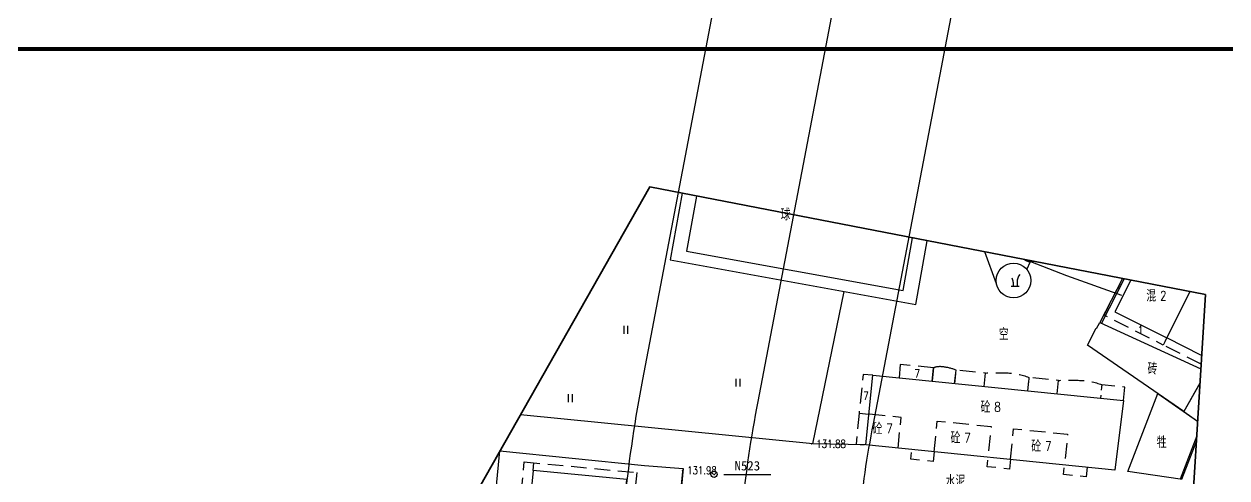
# Model space of a CAD drawing. Extents: x 529262 to 576451, y 2694391 to 2717535.
# Drawn here: x 565129.2 to 565282.9, y 2710793.7 to 2710851.7 of the extents above; entities that cross this region are included whole.
import ezdxf
from ezdxf.enums import TextEntityAlignment as Align
from ezdxf.xclip import XClip

# ---------------------------------------------------------------- set-up
doc = ezdxf.new("R2010")
doc.units = 0
doc.header["$XCLIPFRAME"] = 0
doc.linetypes.add('ACAD_ISO12W100', pattern=[22, 12, -3, 0.5, -3, 0.5, -3])
doc.linetypes.add('X5', pattern=[3, 2, -1])
for name, color, linetype in [('DLDW', 8, 'Continuous'), ('DLSS', 4, 'Continuous'), ('DMTZ', 8, 'Continuous'), ('GCD', 8, 'Continuous'), ('JMD', 8, 'Continuous'), ('KZD', 8, 'Continuous'), ('PP-COM', 7, 'Continuous'), ('RD-中线', 40, 'Continuous'), ('RD-红线', 7, 'Continuous'), ('ZBTZ', 8, 'Continuous'), ('ZJ', 7, 'Continuous')]:
    doc.layers.add(name, color=color, linetype=linetype)
doc.layers.add('控制界线1', color=30, linetype='ACAD_ISO12W100', lineweight=35)
doc.styles.add('HZ', font='rs.shx', dxfattribs={"width": 0.8, "bigfont": 'hztxt.shx'})
doc.styles.add('等线体', font='simhei.ttf')
doc.linetypes.add('10422', pattern='A,0.75,[150,AAA.SHX,S=0.5,R=0,X=0,Y=0.5],1.5,[177,AAA.SHX,S=1,R=0,X=0,Y=0.4],0.75', length=3)
doc.linetypes.add('1161', pattern='A,0,[149,AAA.SHX,S=0.15,R=0,X=0,Y=0],-1.6', length=1.6)

# ---------------------------------------------------------------- blocks, each defined once
blk = doc.blocks.new('A$C19FD0107')
at = {"layer": 'RD-中线', "color": 8, "linetype": 'Continuous', "flags": 128}
blk.add_lwpolyline([(-5743.31, 16579.32), (-5775.07, 16412.85, 0.023315), (-5777.1, 16399.01), (-5786, 16309.46)], format="xyb", dxfattribs=at)
at = {"layer": 'RD-红线', "color": 8, "linetype": 'Continuous', "flags": 128}
for points in [[(-5733.14, 16552.58), (-5734.14, 16547.36), (-5760.34, 16410.01, 0.023366), (-5762.18, 16397.53), (-5767.94, 16339.49)], [(-5764.04, 16550.72), (-5765.04, 16545.48), (-5789.8, 16415.69, 0.023272), (-5792.03, 16400.5), (-5797.12, 16349.26)]]:
    blk.add_lwpolyline(points, format="xyb", dxfattribs=at)
blk = doc.blocks.new('GC200')
at = {"linetype": 'Continuous', "const_width": 0.2, "flags": 128}
blk.add_lwpolyline([(-0.1, 0, 1), (0.1, 0, 1)], format="xyb", close=True, dxfattribs=at)
blk = doc.blocks.new('gc210')
at = {"color": 8}
for p, q in [((-1, 0), (1, 0)), ((-0.5, 1), (-0.5, 0)), ((0.5, 1), (0.5, 0))]:
    blk.add_line(p, q, dxfattribs=at)
for centre, radius, start, end in [((-2.94, 0.81), 2.45, 4.3743, 29.0242), ((3.4, 1.11), 2.91, 139.3312, 182.0887)]:
    blk.add_arc(centre, radius, start, end, dxfattribs=at)
blk = doc.blocks.new('gc121')
at = {"color": 8}
for p, q in [((-0.5, -1), (-0.5, 1)), ((0.5, -1), (0.5, 1))]:
    blk.add_line(p, q, dxfattribs=at)
blk = doc.blocks.new('gc117')
at = {"color": 8}
blk.add_circle((0, 0), 0.8, dxfattribs=at)
blk.add_point((0, 0), dxfattribs=at)

msp = doc.modelspace()

# ---------------------------------------------------------------- linework, layer by layer
at = {"const_width": 0.5}
msp.add_lwpolyline([(565062.29, 2710848.526), (565062.311, 2710129.036), (565387.805, 2710129.522), (565387.797, 2710202.437), (565633.664, 2710202.354), (565633.677, 2710848.495), (565062.29, 2710848.526)], dxfattribs=at)
at = {"layer": 'DLDW', "color": 252, "linetype": '1161', "flags": 128}
msp.add_lwpolyline([(565215.103, 2710829.725), (565213.825, 2710822.668), (565241.48, 2710817.65), (565242.702, 2710824.378)], dxfattribs=at)
at = {"layer": 'DLDW', "color": 252, "linetype": 'Continuous', "flags": 128}
for points in [[(565279.399, 2710805.509), (565279.277, 2710805.569), (565277.346, 2710802.196), (565279.118, 2710800.971)], [(565279.002, 2710799.083), (565276.876, 2710793.556), (565270.199, 2710794.539), (565274.023, 2710804.481), (565279.118, 2710800.97)]]:
    msp.add_lwpolyline(points, dxfattribs=at)
at = {"layer": 'DLSS', "linetype": 'Continuous', "elevation": 131.927, "flags": 128}
msp.add_lwpolyline([(565229.954, 2710798.073), (565192.613, 2710801.759)], dxfattribs=at)
at = {"layer": 'DLSS', "linetype": 'Continuous', "const_width": 0.1, "flags": 128}
msp.add_lwpolyline([(565204.939, 2710712.301), (565207.22, 2710732.292), (565209.733, 2710758.883), (565213.307, 2710794.669)], dxfattribs=at)
at = {"layer": 'DMTZ', "linetype": '10422', "flags": 128}
msp.add_lwpolyline([(565278.961, 2710798.42), (565277.062, 2710793.484), (565276.876, 2710793.556)], dxfattribs=at)
at = {"layer": 'JMD', "linetype": 'Continuous'}
msp.add_line((565268.931, 2710818.015), (565269.109, 2710817.923), dxfattribs=at)
at = {"layer": 'JMD', "linetype": 'Continuous', "flags": 128}
for points in [[(565269.531, 2710819.181), (565266.644, 2710813.569)], [(565269.736, 2710819.141), (565266.826, 2710813.485)], [(565270.578, 2710818.978), (565268.534, 2710814.943), (565275.176, 2710811.592), (565278.172, 2710817.507)], [(565279.635, 2710809.342), (565275.176, 2710811.592), (565278.172, 2710817.507)], [(565279.417, 2710805.815), (565277.346, 2710802.196), (565265.048, 2710810.653), (565266.137, 2710812.822), (565266.213, 2710812.781), (565266.644, 2710813.569), (565279.53, 2710807.636)]]:
    msp.add_lwpolyline(points, dxfattribs=at)
at = {"layer": 'JMD', "linetype": 'X5', "flags": 128}
for points in [[(565275.176, 2710811.592), (565274.713, 2710810.675), (565267.166, 2710814.492), (565269.535, 2710819.18)], [(565237.631, 2710806.847), (565236.385, 2710806.936), (565235.862, 2710801.977), (565237.129, 2710801.85)], [(565251.857, 2710805.402), (565252.03, 2710807.102), (565248.249, 2710807.486), (565248.076, 2710805.786)], [(565261.169, 2710804.456), (565261.342, 2710806.156), (565257.561, 2710806.54), (565257.389, 2710804.84)], [(565269.657, 2710803.593), (565269.83, 2710805.293), (565266.873, 2710805.594), (565266.701, 2710803.894)], [(565235.862, 2710801.977), (565235.489, 2710798.011), (565236.735, 2710797.922)], [(565240.844, 2710797.507), (565241.241, 2710801.435), (565237.129, 2710801.85)], [(565264.988, 2710795.07), (565264.863, 2710793.829), (565261.987, 2710794.119), (565262.112, 2710795.36)]]:
    msp.add_lwpolyline(points, dxfattribs=at)
for points, elevation in [([(565279.567, 2710808.234), (565274.713, 2710810.675), (565275.176, 2710811.592)], 20.962), ([(565245.466, 2710797.041), (565245.862, 2710800.968), (565252.735, 2710800.274), (565252.339, 2710796.347)], -22.36), ([(565255.217, 2710796.077), (565255.611, 2710799.984), (565262.508, 2710799.288), (565262.112, 2710795.36)], -22.364), ([(565245.466, 2710797.041), (565245.341, 2710795.8), (565242.465, 2710796.09), (565242.59, 2710797.331)], -22.36), ([(565255.217, 2710796.077), (565255.091, 2710794.836), (565252.215, 2710795.126), (565252.339, 2710796.347)], -22.364)]:
    msp.add_lwpolyline(points, dxfattribs=dict(at, elevation=elevation))
at = {"layer": 'JMD', "linetype": 'X5'}
for points in [[(565245.211, 2710806.074), (565245.384, 2710807.777), (565241.099, 2710808.212), (565241.003, 2710806.504)], [(565192.745, 2710779.661), (565191.556, 2710779.775), (565193.089, 2710795.752), (565207.461, 2710794.373), (565205.884, 2710778.371), (565204.723, 2710778.485)]]:
    msp.add_lwpolyline(points, dxfattribs=at)
msp.add_lwpolyline([(565248.076, 2710805.786), (565248.249, 2710807.486, 0.0684938), (565246.579, 2710807.886, 0.1305914), (565245.384, 2710807.777), (565245.211, 2710806.077)], format="xyb", dxfattribs=at)
at = {"layer": 'JMD', "linetype": 'Continuous', "flags": 128}
for points in [[(565269.657, 2710803.593), (565268.56, 2710794.709), (565236.735, 2710797.922), (565237.631, 2710806.847)], [(565204.723, 2710778.485), (565206.202, 2710793.516), (565194.219, 2710794.666), (565192.745, 2710779.661)]]:
    msp.add_lwpolyline(points, close=True, dxfattribs=at)
at = {"layer": 'JMD', "linetype": 'X5', "flags": 128}
for points in [[(565251.857, 2710805.402), (565252.03, 2710807.102, -0.0306813), (565254.731, 2710807.112, -0.0981205), (565257.561, 2710806.54), (565257.389, 2710804.84)], [(565261.169, 2710804.456), (565261.342, 2710806.156, -0.0306813), (565264.043, 2710806.166, -0.0981205), (565266.873, 2710805.594), (565266.701, 2710803.894)]]:
    msp.add_lwpolyline(points, format="xyb", dxfattribs=at)
at = {"layer": 'JMD', "linetype": 'Continuous'}
msp.add_lwpolyline([(565279.277, 2710805.569), (565279.399, 2710805.509)], dxfattribs=at)
at = {"layer": 'JMD', "linetype": 'X5', "elevation": 132.281}
msp.add_lwpolyline([(565194.219, 2710794.666), (565194.312, 2710795.635)], dxfattribs=at)
at = {"layer": 'KZD', "linetype": 'Continuous'}
msp.add_line((565218.587, 2710794.146), (565224.587, 2710794.146), dxfattribs=at)
at = {"layer": 'ZBTZ', "linetype": '1161', "flags": 128}
for points, elevation in [([(565213.246, 2710830.084), (565211.725, 2710821.557), (565243.112, 2710815.863), (565244.57, 2710824.016)], 132.578), ([(565253.41, 2710818.517), (565251.912, 2710822.594)], 132.13), ([(565257.319, 2710820.346), (565257.779, 2710821.342), (565262.375, 2710819.571), (565269.377, 2710817.057)], 132.164)]:
    msp.add_lwpolyline(points, dxfattribs=dict(at, elevation=elevation))
for points in [[(565229.954, 2710798.073), (565233.941, 2710817.527)], [(565190.59, 2710769.714), (565187.346, 2710769.983), (565189.952, 2710797.174), (565208.449, 2710795.304), (565213.376, 2710794.883), (565210.831, 2710767.805), (565204.9, 2710768.357)], [(565236.735, 2710797.922), (565229.954, 2710798.073)]]:
    msp.add_lwpolyline(points, dxfattribs=at)
at = {"layer": 'ZBTZ', "linetype": 'Continuous'}
msp.add_circle((565255.599, 2710818.93, 132.164), 2.228, dxfattribs=at)
msp.add_arc((565257.796, 2710823.002, 132.195), 1.66, 235.29793, 282.77497, dxfattribs=at)
at = {"layer": '控制界线1', "color": 252, "linetype": 'Continuous', "flags": 128}
msp.add_lwpolyline([(565188.368, 2710139.189), (565315.579, 2710129.586), (565330.583, 2710250.72), (565247.22, 2710284.672), (565280.117, 2710817.13), (565209.112, 2710830.885), (565187.376, 2710792.516), (565139.509, 2710295.527), (565131.76, 2710174.472)], close=True, dxfattribs=at)
msp.add_lwpolyline([(565188.368, 2710139.189), (565315.579, 2710129.586), (565330.583, 2710250.72), (565247.22, 2710284.672), (565280.117, 2710817.13), (565209.112, 2710830.885), (565187.376, 2710792.516), (565139.509, 2710295.527), (565131.76, 2710174.472)], close=True, dxfattribs=at)
msp.add_lwpolyline([(565188.368, 2710139.189), (565315.579, 2710129.586), (565330.583, 2710250.72), (565247.22, 2710284.672), (565280.117, 2710817.13), (565209.112, 2710830.885), (565187.376, 2710792.516), (565139.509, 2710295.527), (565131.76, 2710174.472)], close=True, dxfattribs=at)

# ---------------------------------------------------------------- block references
at = {"layer": 'GCD', "linetype": 'Continuous'}
ref = msp.add_blockref('GC200', (565229.804, 2710798.052, 131.88), dxfattribs=dict(at, xscale=0.5, yscale=0.5, zscale=0.5))
ref.add_attrib('height', '131.88', dxfattribs={"linetype": 'Continuous', "height": 1, "style": 'HZ', "width": 0.8}).set_placement((565230.404, 2710798.052, 131.88), align=Align.MIDDLE_LEFT)
ref = msp.add_blockref('GC200', (565213.303, 2710794.672, 131.976), dxfattribs=dict(at, xscale=0.5, yscale=0.5, zscale=0.5))
ref.add_attrib('height', '131.98', dxfattribs={"linetype": 'Continuous', "height": 1, "style": 'HZ', "width": 0.8}).set_placement((565213.903, 2710794.672, 131.976), align=Align.MIDDLE_LEFT)
at = {"layer": 'KZD', "linetype": 'Continuous', "xscale": 0.5, "yscale": 0.5, "zscale": 0.5}
msp.add_blockref('gc117', (565217.337, 2710794.146, 132.011), dxfattribs=at)
at = {"layer": 'PP-COM'}
ref = msp.add_blockref('A$C19FD0107', (570997.993, 2694390.603), dxfattribs=at)
XClip(ref).set_block_clipping_path([(-9366.4383134884, 14428.6043910822), (-3328.4480743363, 17452.7484863754)])
at = {"layer": 'ZBTZ', "linetype": 'Continuous', "xscale": 0.5, "yscale": 0.5, "zscale": 0.5}
for name, p in [('gc210', (565255.806, 2710818.208)), ('gc121', (565206.086, 2710812.628)), ('gc121', (565220.412, 2710805.876)), ('gc121', (565198.981, 2710803.897))]:
    msp.add_blockref(name, p, dxfattribs=at)

# ---------------------------------------------------------------- texts
at = {"layer": 'DLDW', "color": 252, "linetype": '1161', "style": 'HZ', "width": 0.8}
msp.add_text('球', height=1.5, dxfattribs=at).set_placement((565226.461, 2710827.434, 132.602), align=Align.MIDDLE)
at = {"layer": 'DLDW', "color": 252, "linetype": 'Continuous', "style": 'HZ', "width": 0.8}
msp.add_text('牲', height=1.5, dxfattribs=at).set_placement((565274.525, 2710798.331), align=Align.MIDDLE)
at = {"layer": 'JMD', "linetype": 'Continuous', "style": 'HZ', "width": 0.8}
for s, p in [('混', (565273.825, 2710816.979)), ('砖', (565273.985, 2710807.645)), ('砼', (565252.647, 2710802.773)), ('砼', (565238.836, 2710800.012)), ('砼', (565248.814, 2710798.829)), ('砼', (565259.13, 2710797.758))]:
    msp.add_text(s, height=1.5, dxfattribs=at).set_placement(p, align=Align.MIDDLE_RIGHT)
for s, p in [('2', (565274.325, 2710816.979)), ('8', (565253.147, 2710802.773)), ('7', (565239.336, 2710800.012)), ('7', (565249.314, 2710798.829)), ('7', (565259.63, 2710797.758))]:
    msp.add_text(s, height=1.2, dxfattribs=at).set_placement(p, align=Align.MIDDLE_LEFT)
at = {"layer": 'KZD', "linetype": 'Continuous', "style": '等线体'}
msp.add_text('N523', height=1.2, dxfattribs=at).set_placement((565221.587, 2710795.246), align=Align.MIDDLE)
at = {"layer": 'ZJ', "color": 8, "linetype": 'Continuous', "style": 'HZ', "width": 0.8}
for s, height, p in [('空', 1.5, (565254.349, 2710812.153)), ('1', 1, (565271.835, 2710812.63)), ('7', 1, (565243.289, 2710807.051)), ('7', 1, (565236.742, 2710804.183)), ('水泥', 1.5, (565248.176, 2710793.369))]:
    msp.add_text(s, height=height, dxfattribs=at).set_placement(p, align=Align.MIDDLE)

doc.saveas('drawing.dxf')
